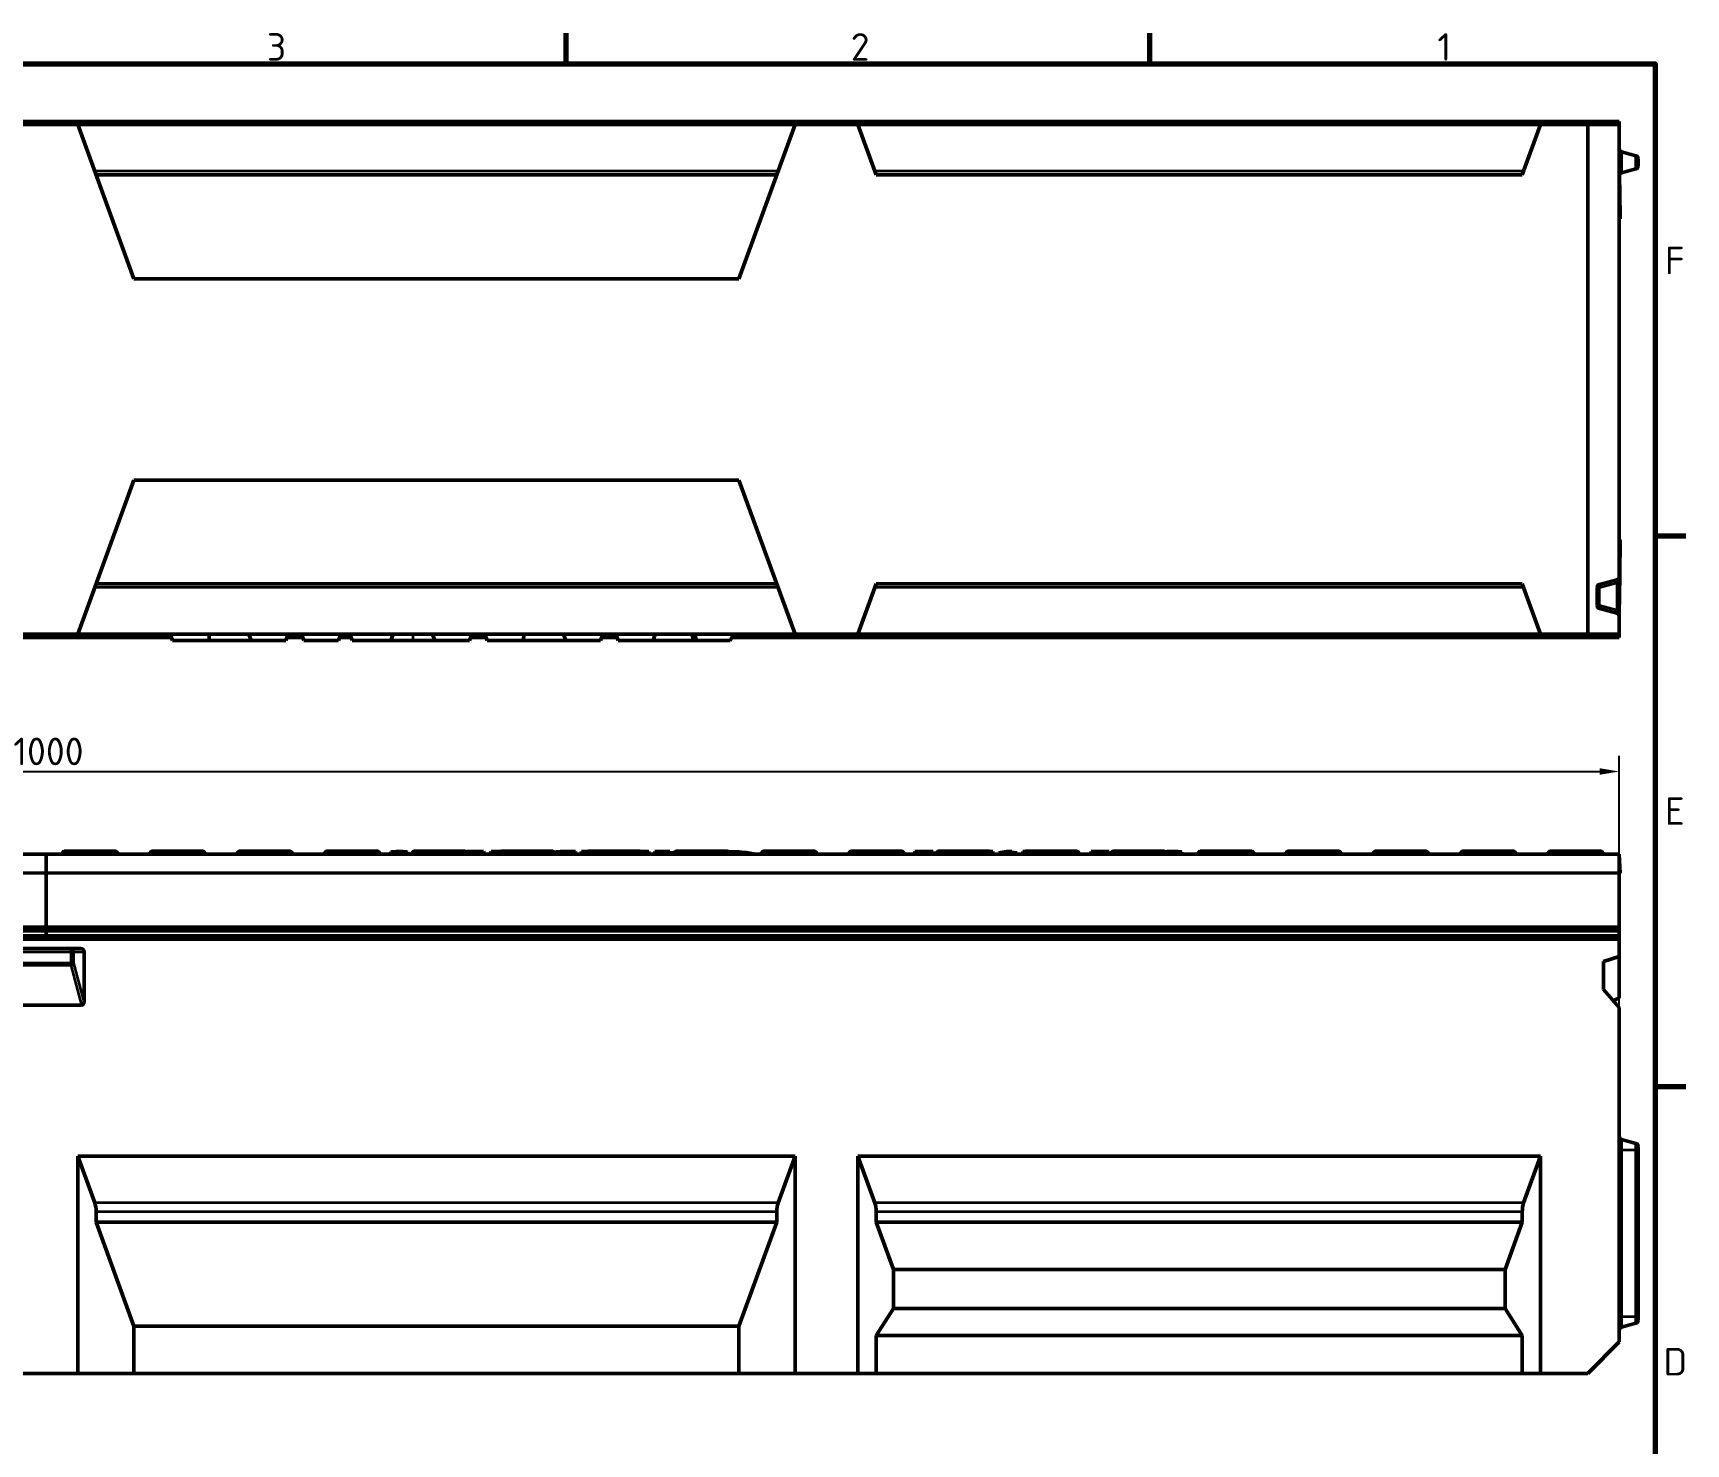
# Model space of a CAD drawing. Header units: millimetres. Extents: x 0 to 1485, y 0 to 1050.
# Drawn here: x 944 to 1470, y 586 to 1035 of the extents above; entities that cross this region are included whole.
import ezdxf

# ---------------------------------------------------------------- set-up
doc = ezdxf.new("R2010")
doc.units = ezdxf.units.MM
doc.header["$LTSCALE"] = 2.5
for name, color, linetype, lineweight in [('Bemaßung (ISO)', 7, 'Continuous', 25), ('Rahmen (ISO)', 7, 'Continuous', 70), ('Sichtbar (ISO)', 7, 'Continuous', 50), ('Sichtbar schmal (ISO)', 7, 'Continuous', 35)]:
    doc.layers.add(name, color=color, linetype=linetype, lineweight=lineweight)
doc.styles.add('Notiztext (DIN)', font='isocpeur.ttf')
doc.styles.add('TXT 3_5', font='isocpeur.ttf')
doc.dimstyles.new('Anrin Standard (DIN)', dxfattribs={"dimscale": 2.5, "dimtxt": 3.5, "dimasz": 2.5, "dimexe": 2, "dimexo": 0, "dimgap": 0.8, "dimtad": 1, "dimrnd": 1e-08, "dimtxsty": 'TXT 3_5', "dimcen": 0.09, "dimdle": 10, "dimclrd": 256, "dimclre": 256, "dimclrt": 256, "dimadec": 0, "dimazin": 2, "dimtfac": 0.714286, "dimtmove": 0, "dimatfit": 3, "dimfxl": 1, "dimtolj": 1, "dimlwd": -1, "dimlwe": -1, "dimarcsym": 0})

# ---------------------------------------------------------------- blocks, each defined once
blk = doc.blocks.new('Ränder Standardrahmen')
at = {"layer": 'Rahmen (ISO)'}
for p, q in [((445.5, 410), (445.5, 413.9)), ((519.75, 410), (519.75, 413.9)), ((584, 350), (587.9, 350)), ((584, 280), (587.9, 280))]:
    blk.add_line(p, q, dxfattribs=at)
at = {"layer": 'Rahmen (ISO)', "flags": 128}
blk.add_lwpolyline([(10, 10), (10, 410), (584, 410), (584, 10), (10, 10)], dxfattribs=at)
at = {"layer": 'Rahmen (ISO)', "char_height": 3.5, "attachment_point": 7, "style": 'Notiztext (DIN)'}
for s, insert in [('3', (407.45, 410.4)), ('2', (481.7, 410.4)), ('1', (556.3, 410.4)), ('F', (585.23, 383.25)), ('E', (585.23, 313.25)), ('D', (585.05, 243.25))]:
    blk.add_mtext(s, dxfattribs=dict(at, insert=insert))
blk = doc.blocks.new('*D31')
at = {"layer": 'Bemaßung (ISO)', "transparency": 16777216}
for p, q in [((448.54, 746.81), (448.54, 805.09)), ((1448.54, 725.06), (1448.54, 805.09)), ((454.79, 800.09), (1442.29, 800.09))]:
    blk.add_line(p, q, dxfattribs=at)
for points in [[(454.79, 801.13), (454.79, 799.05), (448.54, 800.09)], [(1442.29, 801.13), (1442.29, 799.05), (1448.54, 800.09)]]:
    blk.add_solid(points, dxfattribs=at)
at = {"layer": 'Defpoints', "color": 0, "transparency": 16777216}
for p in [(1448.54, 800.09), (448.54, 746.81), (1448.54, 725.06)]:
    blk.add_point(p, dxfattribs=at)
at = {"layer": 'Bemaßung (ISO)', "transparency": 16777216, "insert": (938.02, 810.84), "char_height": 8.75, "attachment_point": 1, "style": 'TXT 3_5'}
blk.add_mtext('\\A1;1000', dxfattribs=at)

msp = doc.modelspace()

# ---------------------------------------------------------------- linework, layer by layer
at = {"layer": 'Sichtbar (ISO)'}
for p, q in [((1448.542, 1006.695), (448.542, 1006.695)), ((448.542, 1005.695), (1448.542, 1005.695)), ((948.542, 1006.695), (948.542, 1005.695)), ((958.542, 1005.695), (976.377, 956.695)), ((1168.708, 956.695), (1186.542, 1005.695)), ((1206.542, 1005.695), (1212.366, 989.695)), ((1417.719, 989.695), (1423.542, 1005.695)), ((1438.542, 843.695), (1438.542, 1005.695)), ((1448.542, 1006.695), (1448.542, 842.695)), ((1449.283, 996.997), (1453.801, 995.786)), ((1454.542, 994.82), (1454.542, 992.57)), ((1180.719, 989.695), (964.366, 989.695)), ((1417.719, 989.695), (1212.366, 989.695)), ((1448.664, 989.907), (1448.857, 976.695)), ((1449.283, 990.394), (1453.801, 991.605)), ((1448.857, 976.695), (1448.542, 976.695)), ((1448.857, 976.695), (1448.857, 975.689)), ((1168.708, 956.695), (976.377, 956.695)), ((976.377, 892.695), (958.542, 843.695)), ((1168.708, 892.695), (976.377, 892.695)), ((1186.542, 843.695), (1168.708, 892.695)), ((1448.857, 872.695), (1448.542, 872.695)), ((1448.857, 872.695), (1448.595, 854.695)), ((1448.857, 873.702), (1448.857, 872.695)), ((1180.719, 859.695), (964.366, 859.695)), ((1212.366, 859.695), (1206.542, 843.695)), ((1417.719, 859.695), (1212.366, 859.695)), ((1423.542, 843.695), (1417.719, 859.695)), ((1441.542, 858.552), (1441.542, 852.838)), ((1447.801, 860.997), (1442.283, 859.518)), ((1442.283, 851.873), (1447.801, 850.394)), ((1448.595, 854.695), (1448.542, 854.695)), ((1448.595, 853.143), (1448.542, 853.143)), ((1448.595, 854.695), (1448.595, 853.143)), ((1448.542, 843.695), (448.542, 843.695)), ((448.542, 842.695), (988.323, 842.695)), ((948.542, 843.695), (948.542, 842.695)), ((987.959, 843.695), (988.687, 841.695)), ((988.687, 841.695), (1024.731, 841.695)), ((1000.459, 843.695), (1000.158, 841.695)), ((1012.959, 843.695), (1013.687, 841.695)), ((1025.459, 843.695), (1024.731, 841.695)), ((1025.095, 842.695), (1029.99, 842.695)), ((1029.626, 843.695), (1030.354, 841.695)), ((1030.354, 841.695), (1041.398, 841.695)), ((1042.126, 843.695), (1041.398, 841.695)), ((1041.762, 842.695), (1045.406, 842.695)), ((1045.042, 843.695), (1045.731, 841.805)), ((1045.921, 841.695), (1083.064, 841.695)), ((1058.792, 843.695), (1058.064, 841.695)), ((1071.292, 843.695), (1072.02, 841.695)), ((1083.792, 843.695), (1083.064, 841.695)), ((1083.428, 842.695), (1088.323, 842.695)), ((1087.959, 843.695), (1088.687, 841.695)), ((1088.687, 841.695), (1124.731, 841.695)), ((1100.459, 843.695), (1100.158, 841.695)), ((1112.959, 843.695), (1113.687, 841.695)), ((1125.459, 843.695), (1124.731, 841.695)), ((1125.095, 842.695), (1129.99, 842.695)), ((1129.626, 843.695), (1130.354, 841.695)), ((1130.354, 841.695), (1165.948, 841.695)), ((1142.126, 843.695), (1141.398, 841.695)), ((1153.792, 843.695), (1154.361, 841.695)), ((1154.626, 843.695), (1155.194, 841.695)), ((1167.126, 843.695), (1165.948, 841.695)), ((1166.537, 842.695), (1448.542, 842.695)), ((448.542, 773.809), (1448.542, 773.809)), ((948.542, 773.809), (948.542, 746.809)), ((953.634, 773.896), (953.626, 773.809)), ((954.63, 774.809), (970.232, 774.809)), ((954.667, 773.809), (954.674, 773.896)), ((969.861, 773.896), (969.87, 773.809)), ((971.229, 773.896), (971.236, 773.809)), ((981.411, 773.896), (981.404, 773.809)), ((982.256, 773.809), (982.263, 773.896)), ((982.408, 774.809), (998.01, 774.809)), ((997.401, 773.896), (997.41, 773.809)), ((999.006, 773.896), (999.014, 773.809)), ((1009.189, 773.896), (1009.182, 773.809)), ((1010.185, 774.809), (1025.788, 774.809)), ((1011.425, 773.809), (1011.432, 773.896)), ((1026.298, 773.896), (1026.306, 773.809)), ((1026.784, 773.896), (1026.792, 773.809)), ((1036.967, 773.896), (1036.959, 773.809)), ((1037.963, 774.809), (1053.566, 774.809)), ((1044.882, 773.809), (1044.889, 773.896)), ((1054.288, 773.896), (1054.295, 773.809)), ((1054.562, 773.896), (1054.569, 773.809)), ((1058.086, 774.452), (1057.851, 773.809)), ((1063.356, 774.452), (1063.591, 773.809)), ((1064.745, 773.896), (1064.737, 773.809)), ((1065.752, 774.452), (1065.517, 773.809)), ((1065.741, 774.809), (1081.343, 774.809)), ((1071.023, 774.452), (1071.257, 773.809)), ((1073.108, 773.809), (1073.418, 774.635)), ((1074.57, 774.635), (1073.418, 774.635)), ((1077.027, 774.46), (1074.57, 774.635)), ((1074.698, 773.809), (1074.57, 774.635)), ((1077.364, 773.809), (1077.027, 774.46)), ((1081.93, 773.809), (1082.24, 774.635)), ((1087.512, 774.635), (1082.24, 774.635)), ((1087.821, 773.809), (1087.512, 774.635)), ((1089.597, 773.809), (1089.906, 774.635)), ((1092.792, 774.635), (1089.906, 774.635)), ((1093.519, 774.809), (1109.121, 774.809)), ((1095.177, 774.47), (1095.419, 773.809)), ((1101.888, 773.809), (1101.963, 774.655)), ((1106.788, 774.655), (1101.963, 774.655)), ((1106.863, 773.809), (1106.788, 774.655)), ((1111.912, 774.655), (1106.82, 774.292)), ((1111.881, 773.809), (1111.912, 774.655)), ((1116.788, 774.655), (1111.912, 774.655)), ((1116.863, 773.809), (1116.788, 774.655)), ((1118.555, 773.809), (1118.63, 774.655)), ((1123.455, 774.655), (1118.63, 774.655)), ((1121.297, 774.809), (1136.899, 774.809)), ((1123.529, 773.809), (1123.455, 774.655)), ((1125.242, 773.809), (1125.296, 774.424)), ((1140.121, 774.655), (1132.209, 774.655)), ((1140.196, 773.809), (1140.121, 774.655)), ((1141.888, 773.809), (1141.963, 774.655)), ((1146.788, 774.655), (1141.963, 774.655)), ((1146.863, 773.809), (1146.788, 774.655)), ((1151.912, 774.655), (1146.82, 774.292)), ((1149.074, 774.809), (1164.677, 774.809)), ((1151.881, 773.809), (1151.912, 774.655)), ((1156.788, 774.655), (1151.912, 774.655)), ((1156.863, 773.809), (1156.788, 774.655)), ((1158.555, 773.809), (1158.63, 774.655)), ((1162.952, 774.655), (1158.63, 774.655)), ((1173.401, 773.955), (1170.964, 774.302)), ((1173.421, 773.809), (1173.401, 773.955)), ((1175.856, 773.896), (1175.848, 773.809)), ((1175.89, 773.809), (1175.897, 773.896)), ((1176.852, 774.809), (1192.455, 774.809)), ((1187.418, 773.896), (1187.429, 773.809)), ((1193.451, 773.896), (1193.458, 773.809)), ((1203.634, 773.896), (1203.626, 773.809)), ((1203.754, 773.809), (1203.762, 773.896)), ((1204.63, 774.809), (1220.232, 774.809)), ((1221.229, 773.896), (1221.236, 773.809)), ((1224.555, 773.809), (1224.63, 774.655)), ((1224.617, 773.809), (1224.63, 773.955)), ((1224.63, 773.955), (1224.63, 774.655)), ((1224.63, 774.655), (1230.455, 774.655)), ((1230.455, 773.955), (1224.63, 773.955)), ((1230.455, 774.549), (1226.121, 774.549)), ((1226.138, 774.358), (1226.121, 774.549)), ((1226.121, 774.549), (1226.121, 774.358)), ((1226.121, 774.358), (1229.455, 774.358)), ((1229.455, 774.252), (1226.121, 774.252)), ((1226.138, 774.061), (1226.121, 774.252)), ((1226.121, 774.252), (1226.121, 774.061)), ((1226.121, 774.061), (1230.455, 774.061)), ((1229.481, 774.061), (1229.455, 774.358)), ((1229.455, 774.358), (1229.455, 774.252)), ((1229.471, 774.061), (1229.455, 774.252)), ((1230.529, 773.809), (1230.455, 774.655)), ((1230.455, 774.655), (1230.455, 774.549)), ((1230.519, 773.809), (1230.455, 774.549)), ((1230.477, 773.809), (1230.455, 774.061)), ((1230.455, 774.061), (1230.455, 773.955)), ((1230.467, 773.809), (1230.455, 773.955)), ((1231.411, 773.896), (1231.404, 773.809)), ((1232.408, 774.809), (1248.01, 774.809)), ((1233.954, 773.809), (1233.961, 773.896)), ((1248.543, 774.655), (1249.455, 774.655)), ((1248.645, 773.896), (1248.653, 773.809)), ((1249.455, 773.955), (1248.999, 773.955)), ((1249.006, 773.896), (1249.014, 773.809)), ((1249.529, 773.809), (1249.455, 774.655)), ((1249.455, 774.655), (1249.455, 773.955)), ((1249.467, 773.809), (1249.455, 773.955)), ((1251.259, 773.809), (1251.296, 774.232)), ((1251.269, 773.809), (1251.296, 774.121)), ((1251.296, 774.232), (1253.792, 774.655)), ((1251.296, 774.121), (1251.296, 774.232)), ((1254.63, 774.121), (1251.296, 774.121)), ((1255.41, 774.655), (1252.885, 774.227)), ((1252.885, 774.227), (1254.63, 774.227)), ((1253.792, 774.655), (1255.41, 774.655)), ((1254.602, 773.809), (1254.63, 774.121)), ((1254.617, 773.809), (1254.63, 773.955)), ((1254.623, 774.227), (1254.63, 774.299)), ((1254.63, 774.227), (1254.63, 774.299)), ((1254.63, 774.299), (1256.121, 774.299)), ((1254.63, 773.955), (1254.63, 774.121)), ((1256.121, 773.955), (1254.63, 773.955)), ((1255.458, 774.299), (1255.41, 774.655)), ((1256.128, 774.227), (1256.121, 774.299)), ((1256.121, 774.299), (1256.121, 774.227)), ((1256.121, 774.227), (1257.121, 774.227)), ((1257.121, 774.121), (1256.121, 774.121)), ((1256.149, 773.809), (1256.121, 774.121)), ((1256.121, 774.121), (1256.121, 773.955)), ((1256.134, 773.809), (1256.121, 773.955)), ((1257.158, 773.809), (1257.121, 774.227)), ((1257.121, 774.227), (1257.121, 774.121)), ((1257.149, 773.809), (1257.121, 774.121)), ((1258.888, 773.809), (1258.963, 774.655)), ((1258.899, 773.809), (1258.963, 774.549)), ((1258.941, 773.809), (1258.963, 774.061)), ((1258.95, 773.809), (1258.963, 773.955)), ((1258.963, 774.549), (1258.963, 774.655)), ((1258.963, 774.655), (1259.653, 774.655)), ((1259.513, 774.549), (1258.963, 774.549)), ((1258.963, 773.955), (1258.963, 774.061)), ((1258.963, 774.061), (1259.218, 774.061)), ((1259.196, 773.955), (1258.963, 773.955)), ((1259.189, 773.896), (1259.182, 773.809)), ((1260.185, 774.809), (1275.786, 774.809)), ((1263.985, 773.809), (1263.992, 773.896)), ((1276.783, 773.896), (1276.79, 773.809)), ((1276.784, 773.896), (1276.792, 773.809)), ((1280.555, 773.809), (1280.63, 774.655)), ((1280.617, 773.809), (1280.63, 773.955)), ((1280.63, 773.955), (1280.63, 774.655)), ((1280.63, 774.655), (1286.455, 774.655)), ((1282.121, 773.955), (1280.63, 773.955)), ((1286.455, 774.549), (1282.121, 774.549)), ((1282.138, 774.358), (1282.121, 774.549)), ((1282.121, 774.549), (1282.121, 774.358)), ((1282.121, 774.358), (1285.455, 774.358)), ((1285.455, 774.252), (1282.121, 774.252)), ((1282.16, 773.809), (1282.121, 774.252)), ((1282.121, 774.252), (1282.121, 773.955)), ((1282.134, 773.809), (1282.121, 773.955)), ((1285.503, 773.809), (1285.455, 774.358)), ((1285.455, 774.358), (1285.455, 774.252)), ((1285.493, 773.809), (1285.455, 774.252)), ((1286.529, 773.809), (1286.455, 774.655)), ((1286.455, 774.655), (1286.455, 774.549)), ((1286.519, 773.809), (1286.455, 774.549)), ((1286.967, 773.896), (1286.959, 773.809)), ((1287.963, 774.809), (1303.566, 774.809)), ((1294.882, 773.809), (1294.889, 773.896)), ((1304.288, 773.896), (1304.295, 773.809)), ((1304.562, 773.896), (1304.569, 773.809)), ((1305.121, 774.162), (1305.121, 774.447)), ((1307.963, 774.447), (1307.963, 774.162)), ((1309.455, 774.449), (1309.511, 773.809)), ((1309.455, 774.447), (1309.455, 774.162)), ((1314.745, 773.896), (1314.737, 773.809)), ((1315.741, 774.809), (1331.343, 774.809)), ((1326.865, 773.809), (1326.871, 773.896)), ((1331.026, 773.896), (1331.032, 773.809)), ((1332.34, 773.896), (1332.347, 773.809)), ((1342.523, 773.896), (1342.515, 773.809)), ((1343.519, 774.809), (1359.121, 774.809)), ((1360.117, 773.896), (1360.125, 773.809)), ((1370.3, 773.896), (1370.293, 773.809)), ((1371.297, 774.809), (1386.899, 774.809)), ((1387.895, 773.896), (1387.903, 773.809)), ((1398.078, 773.896), (1398.07, 773.809)), ((1399.074, 774.809), (1414.677, 774.809)), ((1415.673, 773.896), (1415.681, 773.809)), ((1425.856, 773.896), (1425.848, 773.809)), ((1426.054, 773.809), (1426.062, 773.896)), ((1426.852, 774.809), (1442.455, 774.809)), ((1440.388, 773.896), (1440.398, 773.809)), ((1443.451, 773.896), (1443.458, 773.809)), ((1448.542, 773.809), (1448.857, 767.809)), ((1448.542, 773.809), (1448.542, 728.005)), ((1448.542, 772.809), (1448.595, 772.809)), ((1448.857, 767.809), (1448.542, 767.809)), ((1448.542, 749.809), (448.542, 749.809)), ((1448.542, 746.809), (448.542, 746.809)), ((937.577, 743.809), (959.507, 743.809)), ((960.542, 742.809), (960.542, 726.964)), ((1443.542, 739.737), (1448.542, 741.284)), ((1443.542, 730.831), (1443.542, 739.737)), ((1448.542, 725.057), (1443.542, 730.831)), ((959.696, 725.809), (937.388, 725.809)), ((1448.542, 728.005), (1446.596, 727.304)), ((1448.542, 618.809), (1448.542, 725.057)), ((1453.801, 681.9), (1449.283, 683.11)), ((1186.542, 677.809), (958.542, 677.809)), ((958.542, 608.809), (958.542, 677.809)), ((958.542, 677.809), (963.939, 662.98)), ((1181.145, 662.98), (1186.542, 677.809)), ((1186.542, 608.809), (1186.542, 677.809)), ((1423.542, 677.809), (1206.542, 677.809)), ((1206.542, 608.809), (1206.542, 677.809)), ((1206.542, 677.809), (1211.939, 662.98)), ((1418.145, 662.98), (1423.542, 677.809)), ((1423.542, 608.809), (1423.542, 677.809)), ((1454.542, 680.934), (1454.542, 625.684)), ((964.366, 660.152), (964.366, 656.809)), ((1180.719, 656.809), (964.366, 656.809)), ((964.366, 656.809), (976.377, 623.809)), ((1168.708, 623.809), (1180.719, 656.809)), ((1180.719, 656.809), (1180.719, 660.152)), ((1212.366, 660.152), (1212.366, 656.809)), ((1417.719, 656.809), (1212.366, 656.809)), ((1212.366, 656.809), (1217.825, 641.809)), ((1412.259, 641.809), (1417.719, 656.809)), ((1417.719, 656.809), (1417.719, 660.152)), ((1217.825, 641.809), (1412.259, 641.809)), ((1217.825, 629.469), (1217.825, 641.809)), ((1412.259, 641.809), (1412.259, 629.469)), ((1212.366, 620.809), (1217.825, 629.469)), ((1412.259, 629.469), (1217.825, 629.469)), ((1412.259, 629.469), (1417.719, 620.809)), ((1168.708, 623.809), (976.377, 623.809)), ((976.377, 623.809), (976.377, 608.809)), ((1168.708, 608.809), (1168.708, 623.809)), ((1417.719, 620.809), (1212.366, 620.809)), ((1212.366, 608.809), (1212.366, 620.809)), ((1417.719, 620.809), (1417.719, 608.809)), ((1453.801, 624.718), (1449.283, 623.507)), ((1438.542, 608.809), (1448.542, 618.809)), ((458.542, 608.809), (1438.542, 608.809))]:
    msp.add_line(p, q, dxfattribs=at)
for centre, radius, start, end in [((1449.542, 997.963), 1, 180, 255), ((1453.542, 994.82), 1, 0, 75), ((1449.542, 989.428), 1, 105, 180), ((1453.542, 992.57), 1, 285, 0), ((1448.542, 967.695), 8, 87.74736, 90), ((1448.542, 881.695), 8, 270, 272.25264), ((1447.542, 861.963), 1, 285, 0), ((1442.542, 858.552), 1, 105, 180), ((1442.542, 852.838), 1, 180, 255), ((1447.542, 849.428), 1, 0, 75), ((954.63, 773.809), 1, 90, 175), ((970.232, 773.809), 1, 5, 90), ((982.408, 773.809), 1, 90, 175), ((998.01, 773.809), 1, 5, 90), ((1010.185, 773.809), 1, 90, 175), ((1025.788, 773.809), 1, 5, 90), ((1037.963, 773.809), 1, 90, 175), ((1053.566, 773.809), 1, 5, 90), ((1065.741, 773.809), 1, 90, 175), ((1081.343, 773.809), 1, 36.15337, 90), ((1093.519, 773.809), 1, 90, 124.3004), ((1109.121, 773.809), 1, 44.29605, 90), ((1121.297, 773.809), 1, 90, 122.20034), ((1136.899, 773.809), 1, 57.79966, 90), ((1149.074, 773.809), 1, 90, 144.10431), ((1164.677, 773.809), 1, 55.58688, 90), ((1176.852, 773.809), 1, 90, 175), ((1192.455, 773.809), 1, 5, 90), ((1204.63, 773.809), 1, 90, 175), ((1220.232, 773.809), 1, 5, 90), ((1232.408, 773.809), 1, 90, 175), ((1248.01, 773.809), 1, 5, 90), ((1260.185, 773.809), 1, 90, 175), ((1275.788, 773.809), 1, 5, 90), ((1287.963, 773.809), 1, 90, 175), ((1303.566, 773.809), 1, 5, 90), ((1315.741, 773.809), 1, 90, 175), ((1331.343, 773.809), 1, 5, 90), ((1343.519, 773.809), 1, 90, 175), ((1359.121, 773.809), 1, 5, 90), ((1371.297, 773.809), 1, 90, 175), ((1386.899, 773.809), 1, 5, 90), ((1399.074, 773.809), 1, 90, 175), ((1414.677, 773.809), 1, 5, 90), ((1426.852, 773.809), 1, 90, 175), ((1442.455, 773.809), 1, 5, 90), ((1449.542, 684.076), 1, 180, 255), ((1453.542, 680.934), 1, 0, 75), ((1453.542, 625.684), 1, 285, 0), ((1449.542, 622.541), 1, 105, 180)]:
    msp.add_arc(centre, radius, start, end, dxfattribs=at)
for centre, major_axis, ratio, start_param, end_param in [((1060.721, 774.447), (2.636, 0), 0.071247, 0.0260008, 3.1155919), ((1068.387, 774.447), (2.636, 0), 0.071247, 0.0260008, 3.1155919), ((1092.792, 774.465), (2.386, 0), 0.071247, 0.0260008, 1.5707963), ((1124.709, 774.02), (0.587, 0), 0.071247, 4.8618647, 5.9277561), ((1162.952, 774.017), (-8.958, 0), 0.071247, 3.6052403, 4.712389), ((1306.542, 774.447), (2.913, 0), 0.071247, 0, 2.4982694), ((1306.542, 774.162), (2.913, 0), 0.071247, 3.9567413, 6.2831853), ((1306.542, 774.447), (-1.421, 0), 0.071247, 3.1415927, 6.2831853), ((1306.542, 774.162), (1.421, 0), 0.071247, 3.1415927, 6.2831853), ((959.507, 742.809), (1.035, 0), 0.9659258, 0, 1.5707963), ((959.507, 727.223), (0.373, -1.39), 0.6947466, 6.0991353, 7.4858816), ((962.91, 660.152), (0, 4), 0.3639702, 4.712389, 5.4977871), ((1182.175, 660.152), (0, -4), 0.3639702, 3.9269908, 4.712389), ((1210.91, 660.152), (0, 4), 0.3639702, 4.712389, 5.4977871), ((1419.175, 660.152), (0, -4), 0.3639702, 3.9269908, 4.712389)]:
    msp.add_ellipse(centre, major_axis=major_axis, ratio=ratio, start_param=start_param, end_param=end_param, dxfattribs=at)
for points, degree in [([(1045.731, 841.805), (1045.826, 841.757), (1045.921, 841.695)], 2), ([(1098.376, 773.809), (1098.378, 773.852), (1098.38, 773.896)], 2), ([(1124.781, 773.809), (1124.789, 773.893), (1124.796, 773.979)], 2), ([(1327.672, 774.739), (1327.845, 774.791), (1328.052, 774.809), (1328.228, 774.809)], 3)]:
    msp.add_open_spline(points, degree=degree, dxfattribs=at)
for points, knots in [([(954.674, 773.896), (954.682, 773.996), (954.708, 774.102), (954.79, 774.303), (954.872, 774.426), (955.048, 774.601), (955.173, 774.684), (955.405, 774.779), (955.555, 774.809), (955.682, 774.809)], [0.00844072, 0.00844072, 0.00844072, 0.00844072, 0.03681489, 0.03681489, 0.0738001, 0.0738001, 0.11125207, 0.11125207, 0.14932454, 0.14932454, 0.14932454, 0.14932454]), ([(968.824, 774.809), (968.952, 774.809), (969.103, 774.779), (969.34, 774.684), (969.468, 774.601), (969.649, 774.425), (969.735, 774.302), (969.822, 774.101), (969.851, 773.996), (969.861, 773.896)], [0.45071398, 0.45071398, 0.45071398, 0.45071398, 0.48922035, 0.48922035, 0.52740359, 0.52740359, 0.56493631, 0.56493631, 0.59326669, 0.59326669, 0.59326669, 0.59326669]), ([(982.263, 773.896), (982.271, 773.996), (982.297, 774.102), (982.38, 774.304), (982.462, 774.427), (982.637, 774.601), (982.762, 774.684), (982.993, 774.78), (983.142, 774.809), (983.268, 774.809)], [0.00844108, 0.00844108, 0.00844108, 0.00844108, 0.03686343, 0.03686343, 0.07384379, 0.07384379, 0.11119893, 0.11119893, 0.14907195, 0.14907195, 0.14907195, 0.14907195]), ([(996.357, 774.809), (996.486, 774.809), (996.639, 774.779), (996.877, 774.683), (997.006, 774.6), (997.188, 774.424), (997.274, 774.301), (997.362, 774.1), (997.39, 773.995), (997.401, 773.896)], [0.45187859, 0.45187859, 0.45187859, 0.45187859, 0.49065248, 0.49065248, 0.52901746, 0.52901746, 0.56660962, 0.56660962, 0.59488249, 0.59488249, 0.59488249, 0.59488249]), ([(1011.432, 773.896), (1011.439, 773.995), (1011.465, 774.099), (1011.547, 774.3), (1011.63, 774.423), (1011.808, 774.599), (1011.936, 774.682), (1012.175, 774.779), (1012.33, 774.809), (1012.462, 774.809)], [0.0084389, 0.0084389, 0.0084389, 0.0084389, 0.03650299, 0.03650299, 0.07355141, 0.07355141, 0.11167196, 0.11167196, 0.15106918, 0.15106918, 0.15106918, 0.15106918]), ([(1025.285, 774.809), (1025.41, 774.809), (1025.557, 774.78), (1025.789, 774.685), (1025.914, 774.602), (1026.091, 774.427), (1026.175, 774.304), (1026.261, 774.102), (1026.288, 773.996), (1026.298, 773.896)], [0.44657498, 0.44657498, 0.44657498, 0.44657498, 0.48411357, 0.48411357, 0.52161367, 0.52161367, 0.55890571, 0.55890571, 0.58744516, 0.58744516, 0.58744516, 0.58744516]), ([(1044.889, 773.896), (1044.895, 773.99), (1044.92, 774.088), (1045.004, 774.284), (1045.093, 774.406), (1045.287, 774.586), (1045.431, 774.672), (1045.709, 774.777), (1045.894, 774.809), (1046.05, 774.809)], [0.00843358, 0.00843358, 0.00843358, 0.00843358, 0.03493873, 0.03493873, 0.07254379, 0.07254379, 0.11454317, 0.11454317, 0.16149492, 0.16149492, 0.16149492, 0.16149492]), ([(1053.291, 774.809), (1053.415, 774.809), (1053.562, 774.78), (1053.791, 774.685), (1053.914, 774.603), (1054.088, 774.428), (1054.17, 774.305), (1054.253, 774.103), (1054.28, 773.997), (1054.288, 773.896)], [0.4461745, 0.4461745, 0.4461745, 0.4461745, 0.48344945, 0.48344945, 0.52053442, 0.52053442, 0.55752251, 0.55752251, 0.58609338, 0.58609338, 0.58609338, 0.58609338]), ([(1068.484, 774.634), (1068.542, 774.672), (1068.603, 774.704), (1068.788, 774.779), (1068.947, 774.809), (1069.082, 774.809)], [0.092657896, 0.092657896, 0.092657896, 0.092657896, 0.111724045, 0.111724045, 0.152276748, 0.152276748, 0.152276748, 0.152276748]), ([(1081.181, 774.809), (1081.305, 774.809), (1081.451, 774.78), (1081.68, 774.686), (1081.805, 774.603), (1081.969, 774.441), (1082.041, 774.339), (1082.091, 774.239)], [0.44553163, 0.44553163, 0.44553163, 0.44553163, 0.48269125, 0.48269125, 0.51998923, 0.51998923, 0.55215484, 0.55215484, 0.55215484, 0.55215484]), ([(1098.38, 773.896), (1098.385, 773.992), (1098.409, 774.093), (1098.488, 774.291), (1098.572, 774.413), (1098.757, 774.591), (1098.893, 774.676), (1099.153, 774.778), (1099.325, 774.809), (1099.471, 774.809)], [0.00845411, 0.00845411, 0.00845411, 0.00845411, 0.0356352, 0.0356352, 0.07268797, 0.07268797, 0.11272543, 0.11272543, 0.15654758, 0.15654758, 0.15654758, 0.15654758]), ([(1109.094, 774.809), (1109.217, 774.809), (1109.363, 774.78), (1109.59, 774.686), (1109.713, 774.603), (1109.804, 774.513), (1109.808, 774.509), (1109.811, 774.505)], [0.445419012, 0.445419012, 0.445419012, 0.445419012, 0.482420087, 0.482420087, 0.519427145, 0.519427145, 0.520965312, 0.520965312, 0.520965312, 0.520965312]), ([(1132.209, 774.655), (1131.565, 774.655), (1130.92, 774.652), (1129.892, 774.642), (1129.493, 774.637), (1127.795, 774.608), (1126.701, 774.571), (1125.828, 774.513), (1125.66, 774.499), (1125.416, 774.469), (1125.343, 774.454), (1125.304, 774.434), (1125.299, 774.429), (1125.298, 774.424)], [-1.5707963, -1.5707963, -1.5707963, -1.5707963, -1.2929744, -1.2929744, -1.1094559, -1.1094559, -0.4738838, -0.4738838, -0.2700097, -0.2700097, -0.0661356, -0.0661356, -0.0029759, -0.0029759, -0.0029759, -0.0029759]), ([(1130.156, 774.643), (1130.21, 774.673), (1130.265, 774.699), (1130.471, 774.776), (1130.664, 774.809), (1130.828, 774.809)], [0.097550581, 0.097550581, 0.097550581, 0.097550581, 0.114494987, 0.114494987, 0.163605665, 0.163605665, 0.163605665, 0.163605665]), ([(1136.36, 774.809), (1136.485, 774.809), (1136.633, 774.78), (1136.797, 774.712), (1136.848, 774.685), (1136.897, 774.654)], [0.448378469, 0.448378469, 0.448378469, 0.448378469, 0.485879562, 0.485879562, 0.501822055, 0.501822055, 0.501822055, 0.501822055]), ([(1175.897, 773.896), (1175.906, 773.997), (1175.934, 774.103), (1176.018, 774.305), (1176.101, 774.429), (1176.276, 774.603), (1176.399, 774.685), (1176.628, 774.78), (1176.773, 774.809), (1176.896, 774.809)], [0.00844532, 0.00844532, 0.00844532, 0.00844532, 0.03708472, 0.03708472, 0.07420155, 0.07420155, 0.11130863, 0.11130863, 0.14836656, 0.14836656, 0.14836656, 0.14836656]), ([(1186.251, 774.809), (1186.399, 774.809), (1186.574, 774.777), (1186.843, 774.676), (1186.988, 774.59), (1187.187, 774.411), (1187.281, 774.289), (1187.375, 774.091), (1187.406, 773.991), (1187.418, 773.896)], [0.47679973, 0.47679973, 0.47679973, 0.47679973, 0.52117816, 0.52117816, 0.56312573, 0.56312573, 0.60176508, 0.60176508, 0.62890765, 0.62890765, 0.62890765, 0.62890765]), ([(1203.762, 773.896), (1203.77, 773.997), (1203.797, 774.103), (1203.88, 774.305), (1203.962, 774.428), (1204.136, 774.603), (1204.259, 774.685), (1204.488, 774.78), (1204.633, 774.809), (1204.757, 774.809)], [0.00844319, 0.00844319, 0.00844319, 0.00844319, 0.0370523, 0.0370523, 0.07405661, 0.07405661, 0.111089, 0.111089, 0.14821782, 0.14821782, 0.14821782, 0.14821782]), ([(1216.711, 774.809), (1216.848, 774.809), (1217.009, 774.779), (1217.259, 774.68), (1217.394, 774.596), (1217.583, 774.419), (1217.673, 774.296), (1217.763, 774.096), (1217.792, 773.994), (1217.804, 773.896)], [0.46136005, 0.46136005, 0.46136005, 0.46136005, 0.50228384, 0.50228384, 0.54206107, 0.54206107, 0.58008593, 0.58008593, 0.60790764, 0.60790764, 0.60790764, 0.60790764]), ([(1233.961, 773.896), (1233.968, 773.995), (1233.994, 774.099), (1234.076, 774.299), (1234.159, 774.422), (1234.338, 774.598), (1234.467, 774.681), (1234.708, 774.779), (1234.864, 774.809), (1234.996, 774.809)], [0.00843851, 0.00843851, 0.00843851, 0.00843851, 0.03642267, 0.03642267, 0.07349263, 0.07349263, 0.11179397, 0.11179397, 0.15154273, 0.15154273, 0.15154273, 0.15154273]), ([(1247.635, 774.809), (1247.76, 774.809), (1247.907, 774.78), (1248.137, 774.685), (1248.262, 774.603), (1248.439, 774.428), (1248.522, 774.305), (1248.608, 774.103), (1248.636, 773.997), (1248.645, 773.896)], [0.44601918, 0.44601918, 0.44601918, 0.44601918, 0.4834233, 0.4834233, 0.52082212, 0.52082212, 0.5580742, 0.5580742, 0.58664246, 0.58664246, 0.58664246, 0.58664246]), ([(1263.992, 773.896), (1263.998, 773.993), (1264.024, 774.094), (1264.107, 774.293), (1264.192, 774.415), (1264.377, 774.593), (1264.511, 774.677), (1264.766, 774.778), (1264.933, 774.809), (1265.075, 774.809)], [0.00843613, 0.00843613, 0.00843613, 0.00843613, 0.03581919, 0.03581919, 0.07308382, 0.07308382, 0.11281589, 0.11281589, 0.15533066, 0.15533066, 0.15533066, 0.15533066]), ([(1275.786, 774.809), (1275.909, 774.809), (1276.055, 774.78), (1276.283, 774.685), (1276.406, 774.603), (1276.58, 774.429), (1276.663, 774.306), (1276.747, 774.103), (1276.774, 773.997), (1276.783, 773.896)], [0.44457958, 0.44457958, 0.44457958, 0.44457958, 0.48159077, 0.48159077, 0.51863535, 0.51863535, 0.55570978, 0.55570978, 0.58435615, 0.58435615, 0.58435615, 0.58435615]), ([(1294.889, 773.896), (1294.895, 773.99), (1294.92, 774.088), (1295.004, 774.284), (1295.093, 774.406), (1295.287, 774.586), (1295.431, 774.672), (1295.709, 774.777), (1295.894, 774.809), (1296.05, 774.809)], [0.00843358, 0.00843358, 0.00843358, 0.00843358, 0.03493873, 0.03493873, 0.07254379, 0.07254379, 0.11454317, 0.11454317, 0.16149492, 0.16149492, 0.16149492, 0.16149492]), ([(1303.291, 774.809), (1303.415, 774.809), (1303.562, 774.78), (1303.791, 774.685), (1303.914, 774.603), (1304.088, 774.428), (1304.17, 774.305), (1304.253, 774.103), (1304.28, 773.997), (1304.288, 773.896)], [0.4461745, 0.4461745, 0.4461745, 0.4461745, 0.48344945, 0.48344945, 0.52053442, 0.52053442, 0.55752251, 0.55752251, 0.58609338, 0.58609338, 0.58609338, 0.58609338]), ([(1326.871, 773.896), (1326.878, 773.985), (1326.902, 774.078), (1326.988, 774.271), (1327.082, 774.391), (1327.292, 774.575), (1327.452, 774.663), (1327.62, 774.723), (1327.646, 774.731), (1327.672, 774.739)], [0.00843105, 0.00843105, 0.00843105, 0.00843105, 0.0336555, 0.0336555, 0.07182567, 0.07182567, 0.11747912, 0.11747912, 0.12529111, 0.12529111, 0.12529111, 0.12529111]), ([(1329.727, 774.809), (1329.923, 774.809), (1330.157, 774.784), (1330.466, 774.676), (1330.605, 774.601), (1330.804, 774.431), (1330.9, 774.307), (1330.992, 774.101), (1331.019, 773.996), (1331.026, 773.896)], [0.07032907, 0.07032907, 0.07032907, 0.07032907, 0.12919331, 0.12919331, 0.16856297, 0.16856297, 0.20785237, 0.20785237, 0.23618657, 0.23618657, 0.23618657, 0.23618657]), ([(1426.062, 773.896), (1426.07, 773.997), (1426.097, 774.103), (1426.18, 774.305), (1426.261, 774.428), (1426.436, 774.603), (1426.559, 774.685), (1426.788, 774.78), (1426.934, 774.809), (1427.058, 774.809)], [0.00844283, 0.00844283, 0.00844283, 0.00844283, 0.03703148, 0.03703148, 0.07402548, 0.07402548, 0.1110841, 0.1110841, 0.14829032, 0.14829032, 0.14829032, 0.14829032]), ([(1439.305, 774.809), (1439.44, 774.809), (1439.599, 774.779), (1439.847, 774.681), (1439.981, 774.597), (1440.169, 774.42), (1440.257, 774.297), (1440.347, 774.097), (1440.377, 773.994), (1440.388, 773.896)], [0.45939359, 0.45939359, 0.45939359, 0.45939359, 0.4998742, 0.4998742, 0.5393655, 0.5393655, 0.57730572, 0.57730572, 0.60521868, 0.60521868, 0.60521868, 0.60521868])]:
    msp.add_open_spline(points, degree=3, knots=knots, dxfattribs=at)
msp.add_rational_spline([(1217.804, 773.896), (1217.809, 773.852), (1217.814, 773.809)], [1, 1.00000001308, 1.00000002173], degree=2, dxfattribs=at)
at = {"layer": 'Sichtbar schmal (ISO)'}
for p, q in [((618.232, 1006.549), (1448.542, 1006.549)), ((1449.283, 996.997), (1449.283, 990.394)), ((1453.801, 991.605), (1453.801, 995.786)), ((1181.145, 990.867), (963.939, 990.867)), ((1418.145, 990.867), (1211.939, 990.867)), ((1181.145, 858.524), (963.939, 858.524)), ((1418.145, 858.524), (1211.939, 858.524)), ((1441.542, 858.552), (1442.283, 858.552)), ((1442.283, 858.552), (1447.801, 860.031)), ((1442.283, 852.838), (1442.283, 858.552)), ((1447.801, 860.031), (1448.542, 860.031)), ((1447.801, 860.031), (1447.801, 851.36)), ((1442.283, 852.838), (1441.542, 852.838)), ((1447.801, 851.36), (1442.283, 852.838)), ((1448.542, 851.36), (1447.801, 851.36)), ((988.27, 842.842), (911.815, 842.842)), ((1029.936, 842.842), (1025.148, 842.842)), ((1045.353, 842.842), (1041.815, 842.842)), ((1058.104, 841.805), (1065.042, 841.805)), ((1065.042, 843.695), (1065.042, 841.695)), ((1088.27, 842.842), (1083.482, 842.842)), ((1129.936, 842.842), (1125.148, 842.842)), ((1448.542, 842.842), (1166.623, 842.842)), ((954.674, 773.896), (953.634, 773.896)), ((971.229, 773.896), (969.861, 773.896)), ((970.204, 773.809), (970.196, 773.896)), ((982.263, 773.896), (981.411, 773.896)), ((999.006, 773.896), (997.401, 773.896)), ((997.981, 773.809), (997.974, 773.896)), ((1011.432, 773.896), (1009.189, 773.896)), ((1026.784, 773.896), (1026.298, 773.896)), ((1044.889, 773.896), (1036.967, 773.896)), ((1054.562, 773.896), (1054.288, 773.896)), ((1065.549, 773.896), (1064.745, 773.896)), ((1092.792, 773.809), (1092.792, 774.635)), ((1098.38, 773.896), (1095.387, 773.896)), ((1124.789, 773.896), (1123.522, 773.896)), ((1132.209, 773.809), (1132.209, 774.655)), ((1158.563, 773.896), (1156.855, 773.896)), ((1162.952, 773.809), (1162.952, 774.655)), ((1171.003, 773.809), (1170.964, 774.302)), ((1175.897, 773.896), (1175.856, 773.896)), ((1193.451, 773.896), (1187.418, 773.896)), ((1188.308, 773.809), (1188.314, 773.896)), ((1192.426, 773.809), (1192.418, 773.896)), ((1203.762, 773.896), (1203.634, 773.896)), ((1221.229, 773.896), (1217.804, 773.896)), ((1220.204, 773.809), (1220.196, 773.896)), ((1233.961, 773.896), (1231.411, 773.896)), ((1249.006, 773.896), (1248.645, 773.896)), ((1263.992, 773.896), (1259.189, 773.896)), ((1276.784, 773.896), (1276.783, 773.896)), ((1294.889, 773.896), (1286.967, 773.896)), ((1304.562, 773.896), (1304.288, 773.896)), ((1305.148, 774.143), (1305.121, 774.447)), ((1305.121, 774.161), (1305.121, 774.162)), ((1307.936, 774.143), (1307.963, 774.447)), ((1307.963, 774.161), (1307.963, 774.162)), ((1309.511, 773.809), (1309.455, 774.447)), ((1309.486, 773.809), (1309.455, 774.162)), ((1326.871, 773.896), (1314.745, 773.896)), ((1332.34, 773.896), (1331.026, 773.896)), ((1331.315, 773.809), (1331.307, 773.896)), ((1360.117, 773.896), (1342.523, 773.896)), ((1354.975, 773.809), (1354.981, 773.896)), ((1359.092, 773.809), (1359.085, 773.896)), ((1387.895, 773.896), (1370.3, 773.896)), ((1382.753, 773.809), (1382.758, 773.896)), ((1386.87, 773.809), (1386.863, 773.896)), ((1415.673, 773.896), (1398.078, 773.896)), ((1410.53, 773.809), (1410.536, 773.896)), ((1414.648, 773.809), (1414.641, 773.896)), ((1426.062, 773.896), (1425.856, 773.896)), ((1443.451, 773.896), (1440.388, 773.896)), ((1442.426, 773.809), (1442.418, 773.896)), ((1448.542, 767.886), (448.542, 767.886)), ((448.542, 767.728), (1448.542, 767.728)), ((448.542, 750.809), (1448.542, 750.809)), ((448.542, 749.309), (1448.542, 749.309)), ((1448.542, 748.016), (448.542, 748.016)), ((448.542, 747.662), (1448.542, 747.662)), ((936.542, 742.809), (960.542, 742.809)), ((956.292, 743.809), (956.292, 738.516)), ((957.257, 739.223), (957.257, 742.809)), ((957.257, 739.223), (939.827, 739.223)), ((940.793, 738.516), (956.292, 738.516)), ((956.292, 738.516), (959.696, 725.809)), ((960.542, 726.964), (957.257, 739.223)), ((1449.283, 683.11), (1449.283, 623.507)), ((1448.542, 679.809), (1453.801, 679.809)), ((1453.801, 624.718), (1453.801, 681.9)), ((1454.542, 679.809), (1453.801, 679.809)), ((1181.145, 662.98), (963.939, 662.98)), ((1418.145, 662.98), (1211.939, 662.98)), ((1180.719, 660.152), (964.366, 660.152)), ((1417.719, 660.152), (1212.366, 660.152)), ((1454.542, 626.809), (1448.542, 626.809))]:
    msp.add_line(p, q, dxfattribs=at)
for centre, major_axis, ratio, start_param, end_param in [((1442.542, 858.552), (-0.259, 0.966), 0.2505628, 0, 1.5037588), ((1447.542, 859.892), (-0.283, -1.105), 0.192483, 1.7457908, 3.2495496), ((1442.542, 852.838), (-0.259, -0.966), 0.2505628, 4.7794265, 6.2831853), ((1447.542, 851.499), (0.283, -1.105), 0.192483, 6.1752283, 7.6789872), ((969.221, 773.809), (0, 1), 0.9789209, 4.7996554, 6.2831853), ((996.999, 773.809), (0, 1), 0.9789209, 4.7996554, 6.2831853), ((1161.279, 773.809), (0, 1), 0.7456505, 0, 0.562002), ((1163.665, 773.809), (0, 1), 0.9789209, 5.7096744, 6.2831853), ((1189.057, 773.809), (0, 1), 0.7456505, 0, 1.4835299), ((1191.443, 773.809), (0, 1), 0.9789209, 4.7996554, 6.2831853), ((1216.834, 773.809), (0, 1), 0.7456505, 0, 0.0674651), ((1219.221, 773.809), (0, 1), 0.9789209, 4.7996554, 6.2831853), ((1327.946, 773.809), (0, 1), 0.7456505, 0, 0.3761326), ((1330.332, 773.809), (0, 1), 0.9789209, 4.7996554, 6.2831853), ((1355.723, 773.809), (0, 1), 0.7456505, 0, 1.4835299), ((1358.11, 773.809), (0, 1), 0.9789209, 4.7996554, 6.2831853), ((1383.501, 773.809), (0, 1), 0.7456505, 0, 1.4835299), ((1385.888, 773.809), (0, 1), 0.9789209, 4.7996554, 6.2831853), ((1411.279, 773.809), (0, 1), 0.7456505, 0, 1.4835299), ((1413.665, 773.809), (0, 1), 0.9789209, 4.7996554, 6.2831853), ((1441.443, 773.809), (0, 1), 0.9789209, 4.7996554, 6.2831853), ((956.292, 742.809), (0, 1), 0.9659258, 4.712389, 6.2831853), ((956.292, 739.223), (0.966, 0.259), 0.6947466, 4.5283389, 5.9150852)]:
    msp.add_ellipse(centre, major_axis=major_axis, ratio=ratio, start_param=start_param, end_param=end_param, dxfattribs=at)

# ---------------------------------------------------------------- block references
at = {"xscale": 2.5, "yscale": 2.5, "zscale": 2.5}
msp.add_blockref('Ränder Standardrahmen', (0, 0), dxfattribs=at)

# ---------------------------------------------------------------- dimensions: what is measured, and where the dimension line sits
at = {"layer": 'Bemaßung (ISO)'}
dim = msp.add_linear_dim(base=(1448.542, 800.092), p1=(448.542, 746.809), p2=(1448.542, 725.057), dimstyle='Anrin Standard (DIN)', override={"dimgap": 0.8, "dimdec": 2, "dimtol": 0, "dimlim": 0, "dimtp": 0, "dimtm": 0, "dimtdec": 2, "dimtofl": 0, "dimatfit": 1}, dxfattribs=at)
dim.commit()
dim.dimension.update_dxf_attribs({"geometry": '*D31', "text_midpoint": (948.517, 800.092), "dimtype": 160})

doc.saveas('drawing.dxf')
